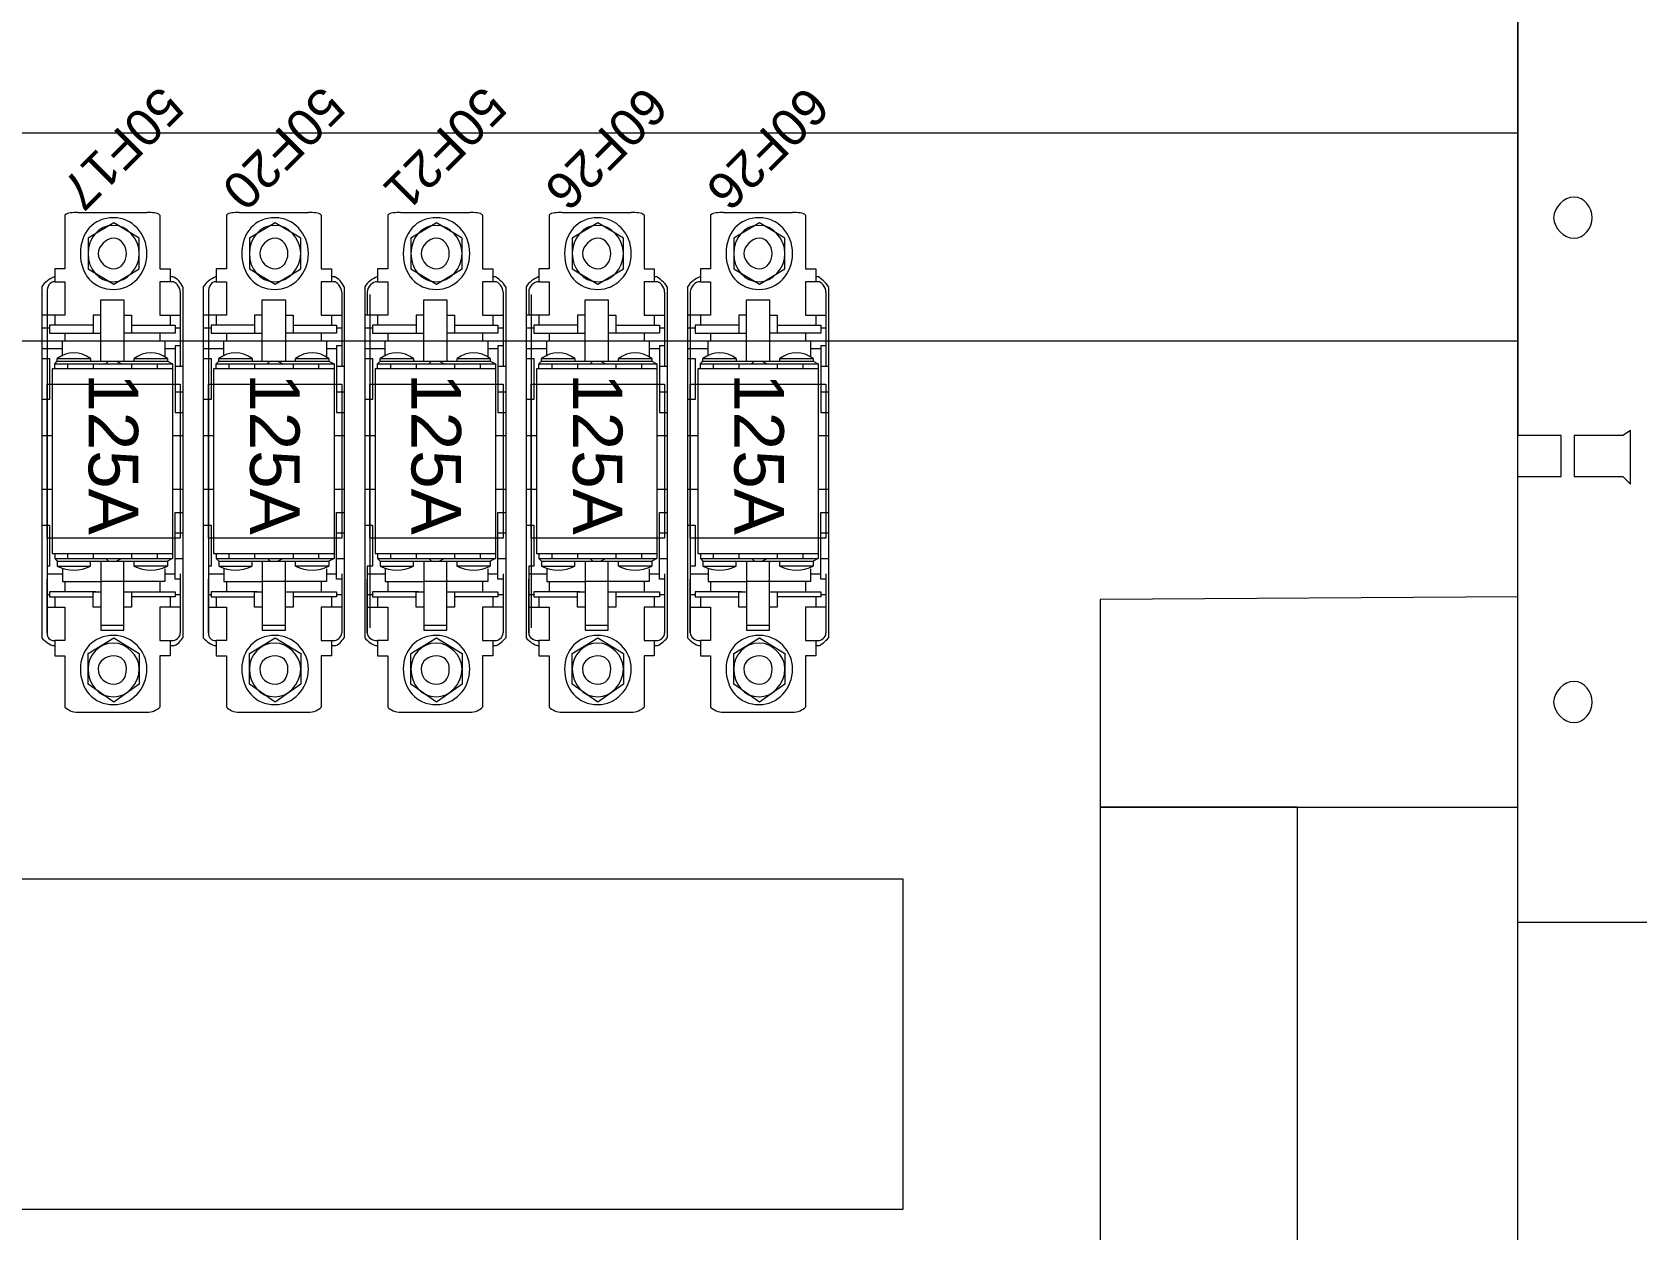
# Model space of a CAD drawing. Header units: millimetres. Extents: x 1004 to 59588, y 686 to 38112.
# Drawn here: x 27580.8 to 27949.3, y 7908 to 8182.9 of the extents above; entities that cross this region are included whole.
import ezdxf

# ---------------------------------------------------------------- set-up
doc = ezdxf.new("R2010")
doc.units = ezdxf.units.MM
doc.layers.add('PDF10_Geometry', color=7, linetype='Continuous')
doc.layers.add('PDF10_Text', color=7, linetype='Continuous')
doc.styles.add('PDF Arial', font='arial.ttf')

msp = doc.modelspace()

# ---------------------------------------------------------------- linework, layer by layer
at = {"layer": 'PDF10_Geometry', "lineweight": 0}
for points in [[(27371.93, 7754.43), (27921.93, 7754.43), (27921.93, 8455.61), (27371.93, 8455.61)], [(27394.28, 8112.08), (27921.93, 8112.08), (27921.93, 8159.73), (27394.28, 8159.73)], [(27826.05, 8005.02), (27921.93, 8005.02), (27921.93, 8053.25), (27826.05, 8052.67)], [(27826.05, 7892.67), (27871.34, 7892.67), (27871.34, 8005.02), (27826.05, 8005.02)]]:
    msp.add_lwpolyline(points, close=True, dxfattribs=at)
at = {"layer": 'PDF10_Geometry', "lineweight": 18}
for points in [[(27921.93, 8204.43), (27921.93, 8201.49), (27931.93, 8201.49), (27931.93, 8192.08), (27921.93, 8192.08), (27921.93, 8189.14), (27921.93, 8135.61), (27921.93, 8097.96), (27921.93, 8090.31)], [(27588.4, 8140.9), (27588.4, 8128.55), (27586.05, 8128.55), (27586.05, 8125.61), (27588.4, 8125.61), (27588.4, 8117.96), (27583.1, 8117.96)], [(27591.34, 8141.49), (27607.22, 8141.49)], [(27610.16, 8140.9), (27610.16, 8128.55), (27612.52, 8128.55), (27612.52, 8125.61)], [(27625.46, 8140.9), (27625.46, 8128.55), (27623.1, 8128.55), (27623.1, 8125.61), (27625.46, 8125.61), (27625.46, 8117.96), (27620.16, 8117.96)], [(27628.4, 8141.49), (27644.28, 8141.49)], [(27647.22, 8140.9), (27647.22, 8128.55), (27649.58, 8128.55), (27649.58, 8125.61)], [(27662.52, 8140.9), (27662.52, 8128.55), (27660.16, 8128.55), (27660.16, 8125.61), (27662.52, 8125.61), (27662.52, 8117.96), (27657.22, 8117.96)], [(27665.46, 8141.49), (27681.34, 8141.49)], [(27684.28, 8140.9), (27684.28, 8128.55), (27686.63, 8128.55), (27686.63, 8125.61)], [(27699.58, 8140.9), (27699.58, 8128.55), (27697.22, 8128.55), (27697.22, 8125.61), (27699.58, 8125.61), (27699.58, 8117.96), (27694.28, 8117.96)], [(27702.52, 8141.49), (27718.4, 8141.49)], [(27721.34, 8140.9), (27721.34, 8128.55), (27723.69, 8128.55), (27723.69, 8125.61)], [(27736.63, 8140.9), (27736.63, 8128.55), (27734.28, 8128.55), (27734.28, 8125.61), (27736.63, 8125.61), (27736.63, 8117.96), (27731.34, 8117.96)], [(27739.58, 8141.49), (27755.46, 8141.49)], [(27758.4, 8140.9), (27758.4, 8128.55), (27760.75, 8128.55), (27760.75, 8125.61)], [(27583.1, 8124.43), (27583.1, 8107.96), (27583.1, 8082.08), (27583.1, 8043.84)], [(27586.05, 8126.78), (27586.05, 8126.78)], [(27613.1, 8125.61), (27610.16, 8125.61), (27610.16, 8117.96), (27614.87, 8117.96)], [(27612.52, 8126.78), (27613.1, 8126.78)], [(27613.1, 8125.61), (27613.1, 8125.61)], [(27615.46, 8124.43), (27615.46, 8082.08), (27615.46, 8043.84)], [(27620.16, 8124.43), (27620.16, 8107.96), (27620.16, 8082.08), (27620.16, 8043.84)], [(27623.1, 8126.78), (27623.1, 8126.78)], [(27650.16, 8125.61), (27647.22, 8125.61), (27647.22, 8117.96), (27651.93, 8117.96)], [(27649.58, 8126.78), (27650.16, 8126.78)], [(27650.16, 8125.61), (27650.16, 8125.61)], [(27652.52, 8124.43), (27652.52, 8082.08), (27652.52, 8043.84)], [(27657.22, 8124.43), (27657.22, 8107.96), (27657.22, 8082.08), (27657.22, 8043.84)], [(27660.16, 8126.78), (27660.16, 8126.78)], [(27687.22, 8125.61), (27684.28, 8125.61), (27684.28, 8117.96), (27688.99, 8117.96)], [(27686.63, 8126.78), (27687.22, 8126.78)], [(27687.22, 8125.61), (27687.22, 8125.61)], [(27689.58, 8124.43), (27689.58, 8082.08), (27689.58, 8043.84)], [(27694.28, 8124.43), (27694.28, 8107.96), (27694.28, 8082.08), (27694.28, 8043.84)], [(27697.22, 8126.78), (27697.22, 8126.78)], [(27724.28, 8125.61), (27721.34, 8125.61), (27721.34, 8117.96), (27726.05, 8117.96)], [(27723.69, 8126.78), (27724.28, 8126.78)], [(27724.28, 8125.61), (27724.28, 8125.61)], [(27726.63, 8124.43), (27726.63, 8082.08), (27726.63, 8043.84)], [(27731.34, 8124.43), (27731.34, 8107.96), (27731.34, 8082.08), (27731.34, 8043.84)], [(27734.28, 8126.78), (27734.28, 8126.78)], [(27761.34, 8125.61), (27758.4, 8125.61), (27758.4, 8117.96), (27763.1, 8117.96)], [(27760.75, 8126.78), (27761.34, 8126.78)], [(27761.34, 8125.61), (27761.34, 8125.61)], [(27763.69, 8124.43), (27763.69, 8082.08), (27763.69, 8043.84)], [(27584.28, 8123.25), (27584.28, 8117.96)], [(27596.63, 8107.37), (27596.63, 8121.49), (27601.93, 8121.49), (27601.93, 8107.37)], [(27614.87, 8123.25), (27614.87, 8106.2)], [(27621.34, 8123.25), (27621.34, 8117.96)], [(27633.69, 8107.37), (27633.69, 8121.49), (27638.99, 8121.49), (27638.99, 8107.37)], [(27651.93, 8123.25), (27651.93, 8106.2)], [(27657.81, 8123.25), (27657.81, 8117.96)], [(27670.75, 8107.37), (27670.75, 8121.49), (27676.05, 8121.49), (27676.05, 8107.37)], [(27688.99, 8123.25), (27688.99, 8106.2)], [(27694.87, 8123.25), (27694.87, 8117.96)], [(27707.81, 8107.37), (27707.81, 8121.49), (27713.1, 8121.49), (27713.1, 8107.37)], [(27726.05, 8123.25), (27726.05, 8106.2)], [(27731.93, 8123.25), (27731.93, 8117.96)], [(27744.87, 8107.37), (27744.87, 8121.49), (27750.16, 8121.49), (27750.16, 8107.37)], [(27763.1, 8123.25), (27763.1, 8106.2)], [(27586.05, 8117.96), (27586.05, 8115.61)], [(27596.63, 8117.96), (27594.87, 8117.96), (27594.87, 8113.84)], [(27601.93, 8117.96), (27603.69, 8117.96), (27603.69, 8113.84)], [(27612.52, 8117.96), (27612.52, 8115.61)], [(27623.1, 8117.96), (27623.1, 8115.61)], [(27633.69, 8117.96), (27631.93, 8117.96), (27631.93, 8113.84)], [(27638.99, 8117.96), (27640.75, 8117.96), (27640.75, 8113.84)], [(27649.58, 8117.96), (27649.58, 8115.61)], [(27660.16, 8117.96), (27660.16, 8115.61)], [(27670.75, 8117.96), (27668.99, 8117.96), (27668.99, 8113.84)], [(27676.05, 8117.96), (27677.81, 8117.96), (27677.81, 8113.84)], [(27686.63, 8117.96), (27686.63, 8115.61)], [(27697.22, 8117.96), (27697.22, 8115.61)], [(27707.81, 8117.96), (27706.05, 8117.96), (27706.05, 8113.84)], [(27713.1, 8117.96), (27714.87, 8117.96), (27714.87, 8113.84)], [(27723.69, 8117.96), (27723.69, 8115.61)], [(27734.28, 8117.96), (27734.28, 8115.61)], [(27744.87, 8117.96), (27743.1, 8117.96), (27743.1, 8113.84)], [(27750.16, 8117.96), (27751.93, 8117.96), (27751.93, 8113.84)], [(27760.75, 8117.96), (27760.75, 8115.61)], [(27583.1, 8115.02), (27584.87, 8115.02)], [(27594.87, 8115.61), (27584.87, 8115.61), (27584.87, 8113.84), (27596.63, 8113.84)], [(27588.4, 8113.84), (27588.4, 8112.08)], [(27603.69, 8115.61), (27613.69, 8115.61), (27613.69, 8113.84), (27601.93, 8113.84)], [(27610.16, 8113.84), (27610.16, 8112.08)], [(27613.69, 8115.02), (27614.87, 8115.02)], [(27620.16, 8115.02), (27621.93, 8115.02)], [(27631.93, 8115.61), (27621.93, 8115.61), (27621.93, 8113.84), (27633.69, 8113.84)], [(27625.46, 8113.84), (27625.46, 8112.08)], [(27640.75, 8115.61), (27650.75, 8115.61), (27650.75, 8113.84), (27638.99, 8113.84)], [(27647.22, 8113.84), (27647.22, 8112.08)], [(27650.75, 8115.02), (27651.93, 8115.02)], [(27657.22, 8115.02), (27658.99, 8115.02)], [(27668.99, 8115.61), (27658.99, 8115.61), (27658.99, 8113.84), (27670.75, 8113.84)], [(27662.52, 8113.84), (27662.52, 8112.08)], [(27677.81, 8115.61), (27687.81, 8115.61), (27687.81, 8113.84), (27676.05, 8113.84)], [(27684.28, 8113.84), (27684.28, 8112.08)], [(27687.81, 8115.02), (27688.99, 8115.02)], [(27694.28, 8115.02), (27696.05, 8115.02)], [(27706.05, 8115.61), (27696.05, 8115.61), (27696.05, 8113.84), (27707.81, 8113.84)], [(27699.58, 8113.84), (27699.58, 8112.08)], [(27714.87, 8115.61), (27724.87, 8115.61), (27724.87, 8113.84), (27713.1, 8113.84)], [(27721.34, 8113.84), (27721.34, 8112.08)], [(27724.87, 8115.02), (27726.05, 8115.02)], [(27731.34, 8115.02), (27733.1, 8115.02)], [(27743.1, 8115.61), (27733.1, 8115.61), (27733.1, 8113.84), (27744.87, 8113.84)], [(27736.63, 8113.84), (27736.63, 8112.08)], [(27751.93, 8115.61), (27761.93, 8115.61), (27761.93, 8113.84), (27750.16, 8113.84)], [(27758.4, 8113.84), (27758.4, 8112.08)], [(27761.93, 8115.02), (27763.1, 8115.02)], [(27583.1, 8110.31), (27587.81, 8110.31)], [(27587.81, 8108.55), (27587.81, 8112.08), (27596.63, 8112.08)], [(27601.93, 8112.08), (27611.34, 8112.08), (27611.34, 8108.55)], [(27611.34, 8110.31), (27613.69, 8110.31)], [(27614.87, 8110.9), (27613.69, 8110.9), (27613.69, 8095.61), (27615.46, 8095.61)], [(27620.16, 8110.31), (27624.87, 8110.31)], [(27624.87, 8108.55), (27624.87, 8112.08), (27633.69, 8112.08)], [(27638.99, 8112.08), (27648.4, 8112.08), (27648.4, 8108.55)], [(27648.4, 8110.31), (27650.75, 8110.31)], [(27651.93, 8110.9), (27650.75, 8110.9), (27650.75, 8095.61), (27652.52, 8095.61)], [(27657.22, 8110.31), (27661.93, 8110.31)], [(27661.93, 8108.55), (27661.93, 8112.08), (27670.75, 8112.08)], [(27676.05, 8112.08), (27685.46, 8112.08), (27685.46, 8108.55)], [(27685.46, 8110.31), (27687.81, 8110.31)], [(27688.99, 8110.9), (27687.81, 8110.9), (27687.81, 8095.61), (27689.58, 8095.61)], [(27694.28, 8110.31), (27698.99, 8110.31)], [(27698.99, 8108.55), (27698.99, 8112.08), (27707.81, 8112.08)], [(27713.1, 8112.08), (27722.52, 8112.08), (27722.52, 8108.55)], [(27722.52, 8110.31), (27724.87, 8110.31)], [(27726.05, 8110.9), (27724.87, 8110.9), (27724.87, 8095.61), (27726.63, 8095.61)], [(27731.34, 8110.31), (27736.05, 8110.31)], [(27736.05, 8108.55), (27736.05, 8112.08), (27744.87, 8112.08)], [(27750.16, 8112.08), (27759.58, 8112.08), (27759.58, 8108.55)], [(27759.58, 8110.31), (27761.93, 8110.31)], [(27763.1, 8110.9), (27761.93, 8110.9), (27761.93, 8095.61), (27763.69, 8095.61)], [(27583.1, 8107.96), (27584.87, 8107.96), (27584.87, 8098.55), (27583.1, 8098.55)], [(27613.1, 8105.61), (27585.46, 8105.61), (27585.46, 8082.08), (27585.46, 8063.25), (27613.1, 8063.25)], [(27586.05, 8105.61), (27586.05, 8106.78), (27586.63, 8107.37), (27586.63, 8107.96), (27594.28, 8107.96), (27594.28, 8107.37)], [(27586.05, 8106.78), (27613.1, 8106.78), (27613.1, 8105.61), (27613.1, 8082.08), (27613.1, 8063.25), (27613.1, 8062.08), (27611.93, 8061.49), (27611.93, 8060.31), (27604.28, 8060.31), (27604.28, 8061.49)], [(27586.63, 8107.37), (27611.93, 8107.37)], [(27588.99, 8106.78), (27588.99, 8105.61)], [(27594.87, 8106.78), (27594.87, 8105.61)], [(27597.81, 8106.78), (27598.4, 8107.37)], [(27600.16, 8107.37), (27601.34, 8106.78)], [(27603.69, 8106.78), (27603.69, 8105.61)], [(27604.28, 8107.37), (27604.28, 8107.96), (27611.93, 8107.96), (27611.93, 8107.37), (27613.1, 8106.78)], [(27609.58, 8106.78), (27609.58, 8105.61)], [(27613.69, 8106.2), (27615.46, 8106.2)], [(27620.16, 8107.96), (27621.93, 8107.96), (27621.93, 8098.55), (27620.16, 8098.55)], [(27650.16, 8105.61), (27622.52, 8105.61), (27622.52, 8082.08), (27622.52, 8063.25), (27650.16, 8063.25)], [(27623.1, 8105.61), (27623.1, 8106.78), (27623.69, 8107.37), (27623.69, 8107.96), (27631.34, 8107.96), (27631.34, 8107.37)], [(27623.1, 8106.78), (27650.16, 8106.78), (27650.16, 8105.61), (27650.16, 8082.08), (27650.16, 8063.25), (27650.16, 8062.08), (27648.99, 8061.49), (27648.99, 8060.31), (27641.34, 8060.31), (27641.34, 8061.49)], [(27623.69, 8107.37), (27648.99, 8107.37)], [(27626.05, 8106.78), (27626.05, 8105.61)], [(27631.93, 8106.78), (27631.93, 8105.61)], [(27634.87, 8106.78), (27635.46, 8107.37)], [(27637.22, 8107.37), (27638.4, 8106.78)], [(27640.75, 8106.78), (27640.75, 8105.61)], [(27641.34, 8107.37), (27641.34, 8107.96), (27648.99, 8107.96), (27648.99, 8107.37), (27650.16, 8106.78)], [(27646.63, 8106.78), (27646.63, 8105.61)], [(27650.75, 8106.2), (27652.52, 8106.2)], [(27657.22, 8107.96), (27658.99, 8107.96), (27658.99, 8098.55), (27657.22, 8098.55)], [(27687.22, 8105.61), (27659.58, 8105.61), (27659.58, 8082.08), (27659.58, 8063.25), (27687.22, 8063.25)], [(27660.16, 8105.61), (27660.16, 8106.78), (27660.75, 8107.37), (27660.75, 8107.96), (27668.4, 8107.96), (27668.4, 8107.37)], [(27660.16, 8106.78), (27687.22, 8106.78), (27687.22, 8105.61), (27687.22, 8082.08), (27687.22, 8063.25), (27687.22, 8062.08), (27686.05, 8061.49), (27686.05, 8060.31), (27678.4, 8060.31), (27678.4, 8061.49)], [(27660.75, 8107.37), (27686.05, 8107.37)], [(27663.1, 8106.78), (27663.1, 8105.61)], [(27668.99, 8106.78), (27668.99, 8105.61)], [(27671.93, 8106.78), (27672.52, 8107.37)], [(27674.28, 8107.37), (27675.46, 8106.78)], [(27677.81, 8106.78), (27677.81, 8105.61)], [(27678.4, 8107.37), (27678.4, 8107.96), (27686.05, 8107.96), (27686.05, 8107.37), (27687.22, 8106.78)], [(27683.69, 8106.78), (27683.69, 8105.61)], [(27687.81, 8106.2), (27689.58, 8106.2)], [(27694.28, 8107.96), (27696.05, 8107.96), (27696.05, 8098.55), (27694.28, 8098.55)], [(27724.28, 8105.61), (27696.63, 8105.61), (27696.63, 8082.08), (27696.63, 8063.25), (27724.28, 8063.25)], [(27697.22, 8105.61), (27697.22, 8106.78), (27697.81, 8107.37), (27697.81, 8107.96), (27705.46, 8107.96), (27705.46, 8107.37)], [(27697.22, 8106.78), (27724.28, 8106.78), (27724.28, 8105.61), (27724.28, 8082.08), (27724.28, 8063.25), (27724.28, 8062.08), (27723.1, 8061.49), (27723.1, 8060.31), (27715.46, 8060.31), (27715.46, 8061.49)], [(27697.81, 8107.37), (27723.1, 8107.37)], [(27700.16, 8106.78), (27700.16, 8105.61)], [(27706.05, 8106.78), (27706.05, 8105.61)], [(27708.99, 8106.78), (27709.58, 8107.37)], [(27711.34, 8107.37), (27712.52, 8106.78)], [(27714.87, 8106.78), (27714.87, 8105.61)], [(27715.46, 8107.37), (27715.46, 8107.96), (27723.1, 8107.96), (27723.1, 8107.37), (27724.28, 8106.78)], [(27720.75, 8106.78), (27720.75, 8105.61)], [(27724.87, 8106.2), (27726.63, 8106.2)], [(27731.34, 8107.96), (27733.1, 8107.96), (27733.1, 8098.55), (27731.34, 8098.55)], [(27761.34, 8105.61), (27733.69, 8105.61), (27733.69, 8082.08), (27733.69, 8063.25), (27761.34, 8063.25)], [(27734.28, 8105.61), (27734.28, 8106.78), (27734.87, 8107.37), (27734.87, 8107.96), (27742.52, 8107.96), (27742.52, 8107.37)], [(27734.28, 8106.78), (27761.34, 8106.78), (27761.34, 8105.61), (27761.34, 8082.08), (27761.34, 8063.25), (27761.34, 8062.08), (27760.16, 8061.49), (27760.16, 8060.31), (27752.52, 8060.31), (27752.52, 8061.49)], [(27734.87, 8107.37), (27760.16, 8107.37)], [(27737.22, 8106.78), (27737.22, 8105.61)], [(27743.1, 8106.78), (27743.1, 8105.61)], [(27746.05, 8106.78), (27746.63, 8107.37)], [(27748.4, 8107.37), (27749.58, 8106.78)], [(27751.93, 8106.78), (27751.93, 8105.61)], [(27752.52, 8107.37), (27752.52, 8107.96), (27760.16, 8107.96), (27760.16, 8107.37), (27761.34, 8106.78)], [(27757.81, 8106.78), (27757.81, 8105.61)], [(27761.93, 8106.2), (27763.69, 8106.2)], [(27613.69, 8100.31), (27615.46, 8100.31)], [(27650.75, 8100.31), (27652.52, 8100.31)], [(27687.81, 8100.31), (27689.58, 8100.31)], [(27724.87, 8100.31), (27726.63, 8100.31)], [(27761.93, 8100.31), (27763.69, 8100.31)], [(28193.1, 8093.25), (28193.1, 8090.31), (28183.1, 8090.31), (28183.1, 8080.9), (28193.1, 8080.9), (28193.1, 8077.96), (28193.1, 8024.43), (28193.1, 7986.2), (28193.1, 7978.55), (27921.93, 7978.55), (27921.93, 7986.2), (27921.93, 8024.43), (27921.93, 8077.96), (27921.93, 8080.9), (27931.93, 8080.9), (27931.93, 8090.31), (27921.93, 8090.31), (27921.93, 8093.25)], [(27583.1, 8090.31), (27585.46, 8090.31)], [(27613.1, 8090.31), (27615.46, 8090.31)], [(27620.16, 8090.31), (27622.52, 8090.31)], [(27650.16, 8090.31), (27652.52, 8090.31)], [(27657.22, 8090.31), (27659.58, 8090.31)], [(27687.22, 8090.31), (27689.58, 8090.31)], [(27694.28, 8090.31), (27696.63, 8090.31)], [(27724.28, 8090.31), (27726.63, 8090.31)], [(27731.34, 8090.31), (27733.69, 8090.31)], [(27761.34, 8090.31), (27763.69, 8090.31)], [(27583.1, 8077.96), (27585.46, 8077.96)], [(27613.1, 8077.96), (27615.46, 8077.96)], [(27620.16, 8077.96), (27622.52, 8077.96)], [(27650.16, 8077.96), (27652.52, 8077.96)], [(27657.22, 8077.96), (27659.58, 8077.96)], [(27687.22, 8077.96), (27689.58, 8077.96)], [(27694.28, 8077.96), (27696.63, 8077.96)], [(27724.28, 8077.96), (27726.63, 8077.96)], [(27731.34, 8077.96), (27733.69, 8077.96)], [(27761.34, 8077.96), (27763.69, 8077.96)], [(27614.87, 8057.37), (27613.69, 8057.37), (27613.69, 8072.67), (27615.46, 8072.67)], [(27651.93, 8057.37), (27650.75, 8057.37), (27650.75, 8072.67), (27652.52, 8072.67)], [(27688.99, 8057.37), (27687.81, 8057.37), (27687.81, 8072.67), (27689.58, 8072.67)], [(27726.05, 8057.37), (27724.87, 8057.37), (27724.87, 8072.67), (27726.63, 8072.67)], [(27763.1, 8057.37), (27761.93, 8057.37), (27761.93, 8072.67), (27763.69, 8072.67)], [(27583.1, 8069.73), (27584.87, 8069.73), (27584.87, 8060.31), (27584.28, 8060.31), (27584.28, 8045.02), (27584.28, 8057.37)], [(27620.16, 8069.73), (27621.93, 8069.73), (27621.93, 8060.31), (27621.34, 8060.31), (27621.34, 8045.02), (27621.34, 8057.37)], [(27657.22, 8069.73), (27658.99, 8069.73), (27658.99, 8060.31), (27657.81, 8060.31), (27657.81, 8045.02), (27657.81, 8057.37)], [(27694.28, 8069.73), (27696.05, 8069.73), (27696.05, 8060.31), (27694.87, 8060.31), (27694.87, 8045.02), (27694.87, 8057.37)], [(27731.34, 8069.73), (27733.1, 8069.73), (27733.1, 8060.31), (27731.93, 8060.31), (27731.93, 8045.02), (27731.93, 8057.37)], [(27613.69, 8067.96), (27615.46, 8067.96)], [(27650.75, 8067.96), (27652.52, 8067.96)], [(27687.81, 8067.96), (27689.58, 8067.96)], [(27724.87, 8067.96), (27726.63, 8067.96)], [(27761.93, 8067.96), (27763.69, 8067.96)], [(27586.05, 8063.25), (27586.05, 8062.08), (27586.63, 8061.49), (27611.93, 8061.49)], [(27586.05, 8062.08), (27613.1, 8062.08)], [(27586.63, 8061.49), (27586.63, 8060.31), (27594.28, 8060.31), (27594.28, 8061.49)], [(27588.99, 8063.25), (27588.99, 8062.08)], [(27594.87, 8063.25), (27594.87, 8062.08)], [(27596.63, 8061.49), (27596.63, 8046.78), (27601.93, 8046.78), (27601.93, 8061.49)], [(27597.81, 8062.08), (27598.4, 8061.49)], [(27600.16, 8061.49), (27601.34, 8062.08)], [(27603.69, 8063.25), (27603.69, 8062.08)], [(27609.58, 8063.25), (27609.58, 8062.08)], [(27613.69, 8062.08), (27615.46, 8062.08)], [(27623.1, 8063.25), (27623.1, 8062.08), (27623.69, 8061.49), (27648.99, 8061.49)], [(27623.1, 8062.08), (27650.16, 8062.08)], [(27623.69, 8061.49), (27623.69, 8060.31), (27631.34, 8060.31), (27631.34, 8061.49)], [(27626.05, 8063.25), (27626.05, 8062.08)], [(27631.93, 8063.25), (27631.93, 8062.08)], [(27633.69, 8061.49), (27633.69, 8046.78), (27638.99, 8046.78), (27638.99, 8061.49)], [(27634.87, 8062.08), (27635.46, 8061.49)], [(27637.22, 8061.49), (27638.4, 8062.08)], [(27640.75, 8063.25), (27640.75, 8062.08)], [(27646.63, 8063.25), (27646.63, 8062.08)], [(27650.75, 8062.08), (27652.52, 8062.08)], [(27660.16, 8063.25), (27660.16, 8062.08), (27660.75, 8061.49), (27686.05, 8061.49)], [(27660.16, 8062.08), (27687.22, 8062.08)], [(27660.75, 8061.49), (27660.75, 8060.31), (27668.4, 8060.31), (27668.4, 8061.49)], [(27663.1, 8063.25), (27663.1, 8062.08)], [(27668.99, 8063.25), (27668.99, 8062.08)], [(27670.75, 8061.49), (27670.75, 8046.78), (27676.05, 8046.78), (27676.05, 8061.49)], [(27671.93, 8062.08), (27672.52, 8061.49)], [(27674.28, 8061.49), (27675.46, 8062.08)], [(27677.81, 8063.25), (27677.81, 8062.08)], [(27683.69, 8063.25), (27683.69, 8062.08)], [(27687.81, 8062.08), (27689.58, 8062.08)], [(27697.22, 8063.25), (27697.22, 8062.08), (27697.81, 8061.49), (27723.1, 8061.49)], [(27697.22, 8062.08), (27724.28, 8062.08)], [(27697.81, 8061.49), (27697.81, 8060.31), (27705.46, 8060.31), (27705.46, 8061.49)], [(27700.16, 8063.25), (27700.16, 8062.08)], [(27706.05, 8063.25), (27706.05, 8062.08)], [(27707.81, 8061.49), (27707.81, 8046.78), (27713.1, 8046.78), (27713.1, 8061.49)], [(27708.99, 8062.08), (27709.58, 8061.49)], [(27711.34, 8061.49), (27712.52, 8062.08)], [(27714.87, 8063.25), (27714.87, 8062.08)], [(27720.75, 8063.25), (27720.75, 8062.08)], [(27724.87, 8062.08), (27726.63, 8062.08)], [(27734.28, 8063.25), (27734.28, 8062.08), (27734.87, 8061.49), (27760.16, 8061.49)], [(27734.28, 8062.08), (27761.34, 8062.08)], [(27734.87, 8061.49), (27734.87, 8060.31), (27742.52, 8060.31), (27742.52, 8061.49)], [(27737.22, 8063.25), (27737.22, 8062.08)], [(27743.1, 8063.25), (27743.1, 8062.08)], [(27744.87, 8061.49), (27744.87, 8046.78), (27750.16, 8046.78), (27750.16, 8061.49)], [(27746.05, 8062.08), (27746.63, 8061.49)], [(27748.4, 8061.49), (27749.58, 8062.08)], [(27751.93, 8063.25), (27751.93, 8062.08)], [(27757.81, 8063.25), (27757.81, 8062.08)], [(27761.93, 8062.08), (27763.69, 8062.08)], [(27584.28, 8058.55), (27587.81, 8058.55)], [(27587.81, 8059.73), (27587.81, 8056.78), (27596.63, 8056.78), (27596.63, 8045.61), (27601.93, 8045.61), (27601.93, 8056.78)], [(27611.34, 8059.73), (27611.34, 8056.78), (27601.93, 8056.78), (27596.63, 8056.78)], [(27611.34, 8058.55), (27613.69, 8058.55)], [(27614.87, 8058.55), (27614.87, 8045.02)], [(27621.34, 8058.55), (27624.87, 8058.55)], [(27624.87, 8059.73), (27624.87, 8056.78), (27633.69, 8056.78), (27633.69, 8045.61), (27638.99, 8045.61), (27638.99, 8056.78)], [(27648.4, 8059.73), (27648.4, 8056.78), (27638.99, 8056.78), (27633.69, 8056.78)], [(27648.4, 8058.55), (27650.75, 8058.55)], [(27651.93, 8058.55), (27651.93, 8045.02)], [(27657.81, 8058.55), (27661.93, 8058.55)], [(27661.93, 8059.73), (27661.93, 8056.78), (27670.75, 8056.78), (27670.75, 8045.61), (27676.05, 8045.61), (27676.05, 8056.78)], [(27685.46, 8059.73), (27685.46, 8056.78), (27676.05, 8056.78), (27670.75, 8056.78)], [(27685.46, 8058.55), (27687.81, 8058.55)], [(27688.99, 8058.55), (27688.99, 8045.02)], [(27694.87, 8058.55), (27698.99, 8058.55)], [(27698.99, 8059.73), (27698.99, 8056.78), (27707.81, 8056.78), (27707.81, 8045.61), (27713.1, 8045.61), (27713.1, 8056.78)], [(27722.52, 8059.73), (27722.52, 8056.78), (27713.1, 8056.78), (27707.81, 8056.78)], [(27722.52, 8058.55), (27724.87, 8058.55)], [(27726.05, 8058.55), (27726.05, 8045.02)], [(27731.93, 8058.55), (27736.05, 8058.55)], [(27736.05, 8059.73), (27736.05, 8056.78), (27744.87, 8056.78), (27744.87, 8045.61), (27750.16, 8045.61), (27750.16, 8056.78)], [(27759.58, 8059.73), (27759.58, 8056.78), (27750.16, 8056.78), (27744.87, 8056.78)], [(27759.58, 8058.55), (27761.93, 8058.55)], [(27763.1, 8058.55), (27763.1, 8045.02)], [(27595.46, 8054.43), (27584.87, 8054.43), (27584.87, 8053.25), (27594.87, 8053.25)], [(27588.4, 8056.78), (27588.4, 8054.43)], [(27596.63, 8050.9), (27594.87, 8050.9), (27594.87, 8054.43), (27596.63, 8054.43)], [(27601.93, 8054.43), (27603.69, 8054.43), (27603.69, 8050.9), (27601.93, 8050.9)], [(27603.69, 8054.43), (27613.69, 8054.43), (27613.69, 8053.25), (27603.69, 8053.25)], [(27610.16, 8056.78), (27610.16, 8054.43)], [(27632.52, 8054.43), (27621.93, 8054.43), (27621.93, 8053.25), (27631.93, 8053.25)], [(27625.46, 8056.78), (27625.46, 8054.43)], [(27633.69, 8050.9), (27631.93, 8050.9), (27631.93, 8054.43), (27633.69, 8054.43)], [(27638.99, 8054.43), (27640.75, 8054.43), (27640.75, 8050.9), (27638.99, 8050.9)], [(27640.75, 8054.43), (27650.75, 8054.43), (27650.75, 8053.25), (27640.75, 8053.25)], [(27647.22, 8056.78), (27647.22, 8054.43)], [(27669.58, 8054.43), (27658.99, 8054.43), (27658.99, 8053.25), (27668.99, 8053.25)], [(27662.52, 8056.78), (27662.52, 8054.43)], [(27670.75, 8050.9), (27668.99, 8050.9), (27668.99, 8054.43), (27670.75, 8054.43)], [(27676.05, 8054.43), (27677.81, 8054.43), (27677.81, 8050.9), (27676.05, 8050.9)], [(27677.81, 8054.43), (27687.81, 8054.43), (27687.81, 8053.25), (27677.81, 8053.25)], [(27684.28, 8056.78), (27684.28, 8054.43)], [(27706.63, 8054.43), (27696.05, 8054.43), (27696.05, 8053.25), (27706.05, 8053.25)], [(27699.58, 8056.78), (27699.58, 8054.43)], [(27707.81, 8050.9), (27706.05, 8050.9), (27706.05, 8054.43), (27707.81, 8054.43)], [(27713.1, 8054.43), (27714.87, 8054.43), (27714.87, 8050.9), (27713.1, 8050.9)], [(27714.87, 8054.43), (27724.87, 8054.43), (27724.87, 8053.25), (27714.87, 8053.25)], [(27721.34, 8056.78), (27721.34, 8054.43)], [(27743.69, 8054.43), (27733.1, 8054.43), (27733.1, 8053.25), (27743.1, 8053.25)], [(27736.63, 8056.78), (27736.63, 8054.43)], [(27744.87, 8050.9), (27743.1, 8050.9), (27743.1, 8054.43), (27744.87, 8054.43)], [(27750.16, 8054.43), (27751.93, 8054.43), (27751.93, 8050.9), (27750.16, 8050.9)], [(27751.93, 8054.43), (27761.93, 8054.43), (27761.93, 8053.25), (27751.93, 8053.25)], [(27758.4, 8056.78), (27758.4, 8054.43)], [(27584.28, 8053.84), (27584.87, 8053.84)], [(27584.28, 8050.9), (27588.4, 8050.9), (27588.4, 8043.25), (27586.05, 8043.25), (27586.05, 8039.73), (27588.4, 8039.73), (27588.4, 8027.96)], [(27586.05, 8053.25), (27586.05, 8050.9)], [(27614.87, 8050.9), (27610.16, 8050.9), (27610.16, 8043.25), (27613.1, 8043.25)], [(27612.52, 8053.25), (27612.52, 8050.9)], [(27613.69, 8053.84), (27614.87, 8053.84)], [(27621.34, 8053.84), (27621.93, 8053.84)], [(27621.34, 8050.9), (27625.46, 8050.9), (27625.46, 8043.25), (27623.1, 8043.25), (27623.1, 8039.73), (27625.46, 8039.73), (27625.46, 8027.96)], [(27623.1, 8053.25), (27623.1, 8050.9)], [(27651.93, 8050.9), (27647.22, 8050.9), (27647.22, 8043.25), (27650.16, 8043.25)], [(27649.58, 8053.25), (27649.58, 8050.9)], [(27650.75, 8053.84), (27651.93, 8053.84)], [(27657.81, 8053.84), (27658.99, 8053.84)], [(27657.81, 8050.9), (27662.52, 8050.9), (27662.52, 8043.25), (27660.16, 8043.25), (27660.16, 8039.73), (27662.52, 8039.73), (27662.52, 8027.96)], [(27660.16, 8053.25), (27660.16, 8050.9)], [(27688.99, 8050.9), (27684.28, 8050.9), (27684.28, 8043.25), (27687.22, 8043.25)], [(27686.63, 8053.25), (27686.63, 8050.9)], [(27687.81, 8053.84), (27688.99, 8053.84)], [(27694.87, 8053.84), (27696.05, 8053.84)], [(27694.87, 8050.9), (27699.58, 8050.9), (27699.58, 8043.25), (27697.22, 8043.25), (27697.22, 8039.73), (27699.58, 8039.73), (27699.58, 8027.96)], [(27697.22, 8053.25), (27697.22, 8050.9)], [(27726.05, 8050.9), (27721.34, 8050.9), (27721.34, 8043.25), (27724.28, 8043.25)], [(27723.69, 8053.25), (27723.69, 8050.9)], [(27724.87, 8053.84), (27726.05, 8053.84)], [(27731.93, 8053.84), (27733.1, 8053.84)], [(27731.93, 8050.9), (27736.63, 8050.9), (27736.63, 8043.25), (27734.28, 8043.25), (27734.28, 8039.73), (27736.63, 8039.73), (27736.63, 8027.96)], [(27734.28, 8053.25), (27734.28, 8050.9)], [(27763.1, 8050.9), (27758.4, 8050.9), (27758.4, 8043.25), (27761.34, 8043.25)], [(27760.75, 8053.25), (27760.75, 8050.9)], [(27761.93, 8053.84), (27763.1, 8053.84)], [(27586.05, 8043.25), (27586.05, 8043.25)], [(27612.52, 8043.25), (27612.52, 8039.73), (27610.16, 8039.73), (27610.16, 8027.96)], [(27623.1, 8043.25), (27623.1, 8043.25)], [(27649.58, 8043.25), (27649.58, 8039.73), (27647.22, 8039.73), (27647.22, 8027.96)], [(27660.16, 8043.25), (27660.16, 8043.25)], [(27686.63, 8043.25), (27686.63, 8039.73), (27684.28, 8039.73), (27684.28, 8027.96)], [(27697.22, 8043.25), (27697.22, 8043.25)], [(27723.69, 8043.25), (27723.69, 8039.73), (27721.34, 8039.73), (27721.34, 8027.96)], [(27734.28, 8043.25), (27734.28, 8043.25)], [(27760.75, 8043.25), (27760.75, 8039.73), (27758.4, 8039.73), (27758.4, 8027.96)], [(27586.05, 8042.08), (27586.05, 8042.08)], [(27612.52, 8042.08), (27613.1, 8042.08)], [(27623.1, 8042.08), (27623.1, 8042.08)], [(27649.58, 8042.08), (27650.16, 8042.08)], [(27660.16, 8042.08), (27660.16, 8042.08)], [(27686.63, 8042.08), (27687.22, 8042.08)], [(27697.22, 8042.08), (27697.22, 8042.08)], [(27723.69, 8042.08), (27724.28, 8042.08)], [(27734.28, 8042.08), (27734.28, 8042.08)], [(27760.75, 8042.08), (27761.34, 8042.08)], [(27591.34, 8026.78), (27607.22, 8026.78)], [(27628.4, 8026.78), (27644.28, 8026.78)], [(27665.46, 8026.78), (27681.34, 8026.78)], [(27702.52, 8026.78), (27718.4, 8026.78)], [(27739.58, 8026.78), (27755.46, 8026.78)]]:
    msp.add_lwpolyline(points, dxfattribs=at)
for points in [[(27593.69, 8128.55), (27599.58, 8125.02), (27605.46, 8128.55), (27605.46, 8135.61), (27599.58, 8139.14), (27593.69, 8135.61)], [(27630.75, 8128.55), (27636.63, 8125.02), (27642.52, 8128.55), (27642.52, 8135.61), (27636.63, 8139.14), (27630.75, 8135.61)], [(27667.81, 8128.55), (27673.69, 8125.02), (27679.58, 8128.55), (27679.58, 8135.61), (27673.69, 8139.14), (27667.81, 8135.61)], [(27704.87, 8128.55), (27710.75, 8125.02), (27716.63, 8128.55), (27716.63, 8135.61), (27710.75, 8139.14), (27704.87, 8135.61)], [(27741.93, 8128.55), (27747.81, 8125.02), (27753.69, 8128.55), (27753.69, 8135.61), (27747.81, 8139.14), (27741.93, 8135.61)], [(27584.28, 8066.78), (27584.28, 8102.08), (27614.87, 8102.08), (27614.87, 8066.78)], [(27621.34, 8066.78), (27621.34, 8102.08), (27651.93, 8102.08), (27651.93, 8066.78)], [(27658.4, 8066.78), (27658.4, 8102.08), (27688.99, 8102.08), (27688.99, 8066.78)], [(27695.46, 8066.78), (27695.46, 8102.08), (27726.05, 8102.08), (27726.05, 8066.78)], [(27731.93, 8066.78), (27731.93, 8102.08), (27763.1, 8102.08), (27763.1, 8066.78)], [(27934.87, 8080.9), (27946.05, 8080.9), (27947.81, 8079.14), (27947.81, 8091.49), (27946.05, 8090.31), (27934.87, 8090.31)], [(27593.69, 8033.25), (27593.69, 8040.31), (27599.58, 8043.84), (27605.46, 8040.31), (27605.46, 8033.25), (27599.58, 8029.14)], [(27630.75, 8033.25), (27630.75, 8040.31), (27636.63, 8043.84), (27642.52, 8040.31), (27642.52, 8033.25), (27636.63, 8029.14)], [(27667.81, 8033.25), (27667.81, 8040.31), (27673.69, 8043.84), (27679.58, 8040.31), (27679.58, 8033.25), (27673.69, 8029.14)], [(27704.87, 8033.25), (27704.87, 8040.31), (27710.75, 8043.84), (27716.63, 8040.31), (27716.63, 8033.25), (27710.75, 8029.14)], [(27741.93, 8033.25), (27741.93, 8040.31), (27747.81, 8043.84), (27753.69, 8040.31), (27753.69, 8033.25), (27747.81, 8029.14)], [(27400.16, 7912.67), (27400.16, 7988.55), (27780.75, 7988.55), (27780.75, 7912.67)]]:
    msp.add_lwpolyline(points, close=True, dxfattribs=at)
at = {"layer": 'PDF10_Geometry', "lineweight": 5}
for points in [[(27583.1, 8120.31), (27583.1, 8043.84)], [(27584.28, 8122.67), (27584.28, 8046.2)], [(27620.16, 8120.31), (27620.16, 8043.84)], [(27621.34, 8122.67), (27621.34, 8046.2)], [(27657.22, 8120.31), (27657.22, 8043.84)], [(27658.4, 8122.67), (27658.4, 8046.2)], [(27694.28, 8120.31), (27694.28, 8043.84)], [(27695.46, 8122.67), (27695.46, 8046.2)], [(27731.34, 8120.31), (27731.34, 8043.84)], [(27731.93, 8122.67), (27731.93, 8046.2)]]:
    msp.add_lwpolyline(points, dxfattribs=at)
at = {"layer": 'PDF10_Geometry', "lineweight": 18}
for centre in [(27590.46, 8068.16), (27608.1, 8068.16), (27627.52, 8068.16), (27645.16, 8068.16), (27664.58, 8068.16), (27682.22, 8068.16), (27701.63, 8068.16), (27719.28, 8068.16), (27738.69, 8068.16), (27756.34, 8068.16)]:
    msp.add_arc(centre, 8.73, 244.0108, 295.9892, dxfattribs=at)
for points in [[(27934.87, 8145.02), (27932.52, 8145.02), (27930.16, 8142.67), (27930.16, 8140.31)], [(27938.99, 8140.31), (27938.99, 8142.67), (27937.22, 8145.02), (27934.87, 8145.02)], [(27591.34, 8141.49), (27590.16, 8141.49), (27588.99, 8141.49), (27588.4, 8140.9)], [(27599.58, 8140.31), (27594.87, 8140.31), (27591.93, 8136.78), (27591.93, 8132.08)], [(27607.22, 8132.08), (27607.22, 8136.78), (27603.69, 8140.31), (27599.58, 8140.31)], [(27610.16, 8140.9), (27609.58, 8141.49), (27608.4, 8141.49), (27607.22, 8141.49)], [(27628.4, 8141.49), (27627.22, 8141.49), (27626.05, 8141.49), (27625.46, 8140.9)], [(27636.63, 8140.31), (27631.93, 8140.31), (27628.99, 8136.78), (27628.99, 8132.08)], [(27644.28, 8132.08), (27644.28, 8136.78), (27640.75, 8140.31), (27636.63, 8140.31)], [(27647.22, 8140.9), (27646.63, 8141.49), (27645.46, 8141.49), (27644.28, 8141.49)], [(27665.46, 8141.49), (27664.28, 8141.49), (27663.1, 8141.49), (27662.52, 8140.9)], [(27673.69, 8140.31), (27668.99, 8140.31), (27666.05, 8136.78), (27666.05, 8132.08)], [(27681.34, 8132.08), (27681.34, 8136.78), (27677.81, 8140.31), (27673.69, 8140.31)], [(27684.28, 8140.9), (27683.69, 8141.49), (27682.52, 8141.49), (27681.34, 8141.49)], [(27702.52, 8141.49), (27701.34, 8141.49), (27700.16, 8141.49), (27699.58, 8140.9)], [(27710.75, 8140.31), (27706.05, 8140.31), (27703.1, 8136.78), (27703.1, 8132.08)], [(27718.4, 8132.08), (27718.4, 8136.78), (27714.87, 8140.31), (27710.75, 8140.31)], [(27721.34, 8140.9), (27720.75, 8141.49), (27719.58, 8141.49), (27718.4, 8141.49)], [(27739.58, 8141.49), (27738.4, 8141.49), (27737.22, 8141.49), (27736.63, 8140.9)], [(27747.81, 8140.31), (27743.1, 8140.31), (27740.16, 8136.78), (27740.16, 8132.08)], [(27755.46, 8132.08), (27755.46, 8136.78), (27751.93, 8140.31), (27747.81, 8140.31)], [(27758.4, 8140.9), (27757.81, 8141.49), (27756.63, 8141.49), (27755.46, 8141.49)], [(27930.16, 8140.31), (27930.16, 8137.96), (27932.52, 8135.61), (27934.87, 8135.61)], [(27934.87, 8135.61), (27937.22, 8135.61), (27938.99, 8137.96), (27938.99, 8140.31)], [(27599.58, 8138.55), (27596.05, 8138.55), (27593.69, 8135.61), (27593.69, 8132.08)], [(27599.58, 8135.61), (27597.81, 8135.61), (27596.05, 8133.84), (27596.05, 8132.08)], [(27605.46, 8132.08), (27605.46, 8135.61), (27602.52, 8138.55), (27599.58, 8138.55)], [(27602.52, 8132.08), (27602.52, 8133.84), (27601.34, 8135.61), (27599.58, 8135.61)], [(27636.63, 8138.55), (27633.1, 8138.55), (27630.75, 8135.61), (27630.75, 8132.08)], [(27636.63, 8135.61), (27634.87, 8135.61), (27633.1, 8133.84), (27633.1, 8132.08)], [(27642.52, 8132.08), (27642.52, 8135.61), (27639.58, 8138.55), (27636.63, 8138.55)], [(27639.58, 8132.08), (27639.58, 8133.84), (27638.4, 8135.61), (27636.63, 8135.61)], [(27673.69, 8138.55), (27670.16, 8138.55), (27667.81, 8135.61), (27667.81, 8132.08)], [(27673.69, 8135.61), (27671.93, 8135.61), (27670.16, 8133.84), (27670.16, 8132.08)], [(27679.58, 8132.08), (27679.58, 8135.61), (27676.63, 8138.55), (27673.69, 8138.55)], [(27676.63, 8132.08), (27676.63, 8133.84), (27675.46, 8135.61), (27673.69, 8135.61)], [(27710.75, 8138.55), (27707.22, 8138.55), (27704.87, 8135.61), (27704.87, 8132.08)], [(27710.75, 8135.61), (27708.99, 8135.61), (27707.22, 8133.84), (27707.22, 8132.08)], [(27716.63, 8132.08), (27716.63, 8135.61), (27713.69, 8138.55), (27710.75, 8138.55)], [(27713.69, 8132.08), (27713.69, 8133.84), (27712.52, 8135.61), (27710.75, 8135.61)], [(27747.81, 8138.55), (27744.28, 8138.55), (27741.93, 8135.61), (27741.93, 8132.08)], [(27747.81, 8135.61), (27746.05, 8135.61), (27744.28, 8133.84), (27744.28, 8132.08)], [(27753.69, 8132.08), (27753.69, 8135.61), (27750.75, 8138.55), (27747.81, 8138.55)], [(27750.75, 8132.08), (27750.75, 8133.84), (27749.58, 8135.61), (27747.81, 8135.61)], [(27591.93, 8132.08), (27591.93, 8127.37), (27594.87, 8123.84), (27599.58, 8123.84)], [(27593.69, 8132.08), (27593.69, 8128.55), (27596.05, 8125.61), (27599.58, 8125.61)], [(27596.05, 8132.08), (27596.05, 8130.31), (27597.81, 8128.55), (27599.58, 8128.55)], [(27599.58, 8125.61), (27602.52, 8125.61), (27605.46, 8128.55), (27605.46, 8132.08)], [(27599.58, 8123.84), (27603.69, 8123.84), (27607.22, 8127.37), (27607.22, 8132.08)], [(27599.58, 8128.55), (27601.34, 8128.55), (27602.52, 8130.31), (27602.52, 8132.08)], [(27628.99, 8132.08), (27628.99, 8127.37), (27631.93, 8123.84), (27636.63, 8123.84)], [(27630.75, 8132.08), (27630.75, 8128.55), (27633.1, 8125.61), (27636.63, 8125.61)], [(27633.1, 8132.08), (27633.1, 8130.31), (27634.87, 8128.55), (27636.63, 8128.55)], [(27636.63, 8125.61), (27639.58, 8125.61), (27642.52, 8128.55), (27642.52, 8132.08)], [(27636.63, 8123.84), (27640.75, 8123.84), (27644.28, 8127.37), (27644.28, 8132.08)], [(27636.63, 8128.55), (27638.4, 8128.55), (27639.58, 8130.31), (27639.58, 8132.08)], [(27666.05, 8132.08), (27666.05, 8127.37), (27668.99, 8123.84), (27673.69, 8123.84)], [(27667.81, 8132.08), (27667.81, 8128.55), (27670.16, 8125.61), (27673.69, 8125.61)], [(27670.16, 8132.08), (27670.16, 8130.31), (27671.93, 8128.55), (27673.69, 8128.55)], [(27673.69, 8125.61), (27676.63, 8125.61), (27679.58, 8128.55), (27679.58, 8132.08)], [(27673.69, 8123.84), (27677.81, 8123.84), (27681.34, 8127.37), (27681.34, 8132.08)], [(27673.69, 8128.55), (27675.46, 8128.55), (27676.63, 8130.31), (27676.63, 8132.08)], [(27703.1, 8132.08), (27703.1, 8127.37), (27706.05, 8123.84), (27710.75, 8123.84)], [(27704.87, 8132.08), (27704.87, 8128.55), (27707.22, 8125.61), (27710.75, 8125.61)], [(27707.22, 8132.08), (27707.22, 8130.31), (27708.99, 8128.55), (27710.75, 8128.55)], [(27710.75, 8125.61), (27713.69, 8125.61), (27716.63, 8128.55), (27716.63, 8132.08)], [(27710.75, 8123.84), (27714.87, 8123.84), (27718.4, 8127.37), (27718.4, 8132.08)], [(27710.75, 8128.55), (27712.52, 8128.55), (27713.69, 8130.31), (27713.69, 8132.08)], [(27740.16, 8132.08), (27740.16, 8127.37), (27743.1, 8123.84), (27747.81, 8123.84)], [(27741.93, 8132.08), (27741.93, 8128.55), (27744.28, 8125.61), (27747.81, 8125.61)], [(27744.28, 8132.08), (27744.28, 8130.31), (27746.05, 8128.55), (27747.81, 8128.55)], [(27747.81, 8125.61), (27750.75, 8125.61), (27753.69, 8128.55), (27753.69, 8132.08)], [(27747.81, 8123.84), (27751.93, 8123.84), (27755.46, 8127.37), (27755.46, 8132.08)], [(27747.81, 8128.55), (27749.58, 8128.55), (27750.75, 8130.31), (27750.75, 8132.08)], [(27586.05, 8126.78), (27584.87, 8126.2), (27583.69, 8125.61), (27583.1, 8124.43)], [(27586.05, 8125.61), (27584.87, 8125.61), (27584.28, 8124.43), (27584.28, 8123.25)], [(27615.46, 8124.43), (27614.87, 8125.61), (27614.28, 8126.2), (27613.1, 8126.78)], [(27614.87, 8123.25), (27614.87, 8124.43), (27613.69, 8125.61), (27613.1, 8125.61)], [(27623.1, 8126.78), (27621.93, 8126.2), (27620.75, 8125.61), (27620.16, 8124.43)], [(27623.1, 8125.61), (27621.93, 8125.61), (27621.34, 8124.43), (27621.34, 8123.25)], [(27652.52, 8124.43), (27651.93, 8125.61), (27651.34, 8126.2), (27650.16, 8126.78)], [(27651.93, 8123.25), (27651.93, 8124.43), (27650.75, 8125.61), (27650.16, 8125.61)], [(27660.16, 8126.78), (27658.99, 8126.2), (27657.81, 8125.61), (27657.22, 8124.43)], [(27660.16, 8125.61), (27658.99, 8125.61), (27657.81, 8124.43), (27657.81, 8123.25)], [(27689.58, 8124.43), (27688.99, 8125.61), (27687.81, 8126.2), (27687.22, 8126.78)], [(27688.99, 8123.25), (27688.99, 8124.43), (27687.81, 8125.61), (27687.22, 8125.61)], [(27697.22, 8126.78), (27696.05, 8126.2), (27694.87, 8125.61), (27694.28, 8124.43)], [(27697.22, 8125.61), (27696.05, 8125.61), (27694.87, 8124.43), (27694.87, 8123.25)], [(27726.63, 8124.43), (27726.05, 8125.61), (27724.87, 8126.2), (27724.28, 8126.78)], [(27726.05, 8123.25), (27726.05, 8124.43), (27724.87, 8125.61), (27724.28, 8125.61)], [(27734.28, 8126.78), (27733.1, 8126.2), (27731.93, 8125.61), (27731.34, 8124.43)], [(27734.28, 8125.61), (27733.1, 8125.61), (27731.93, 8124.43), (27731.93, 8123.25)], [(27763.69, 8124.43), (27763.1, 8125.61), (27761.93, 8126.2), (27761.34, 8126.78)], [(27763.1, 8123.25), (27763.1, 8124.43), (27761.93, 8125.61), (27761.34, 8125.61)], [(27594.28, 8107.96), (27591.93, 8109.73), (27588.99, 8109.73), (27586.63, 8107.96)], [(27611.93, 8107.96), (27609.58, 8109.73), (27606.63, 8109.73), (27604.28, 8107.96)], [(27631.34, 8107.96), (27628.99, 8109.73), (27626.05, 8109.73), (27623.69, 8107.96)], [(27648.99, 8107.96), (27646.63, 8109.73), (27643.69, 8109.73), (27641.34, 8107.96)], [(27668.4, 8107.96), (27666.05, 8109.73), (27663.1, 8109.73), (27660.75, 8107.96)], [(27686.05, 8107.96), (27683.69, 8109.73), (27680.75, 8109.73), (27678.4, 8107.96)], [(27705.46, 8107.96), (27703.1, 8109.73), (27700.16, 8109.73), (27697.81, 8107.96)], [(27723.1, 8107.96), (27720.75, 8109.73), (27717.81, 8109.73), (27715.46, 8107.96)], [(27742.52, 8107.96), (27740.16, 8109.73), (27737.22, 8109.73), (27734.87, 8107.96)], [(27760.16, 8107.96), (27757.81, 8109.73), (27754.87, 8109.73), (27752.52, 8107.96)], [(27583.1, 8043.84), (27583.69, 8043.25), (27584.87, 8042.08), (27586.05, 8042.08)], [(27584.28, 8045.02), (27584.28, 8043.84), (27584.87, 8043.25), (27586.05, 8043.25)], [(27599.58, 8044.43), (27594.87, 8044.43), (27591.93, 8040.9), (27591.93, 8036.78)], [(27607.22, 8036.78), (27607.22, 8040.9), (27603.69, 8044.43), (27599.58, 8044.43)], [(27613.1, 8043.25), (27613.69, 8043.25), (27614.87, 8043.84), (27614.87, 8045.02)], [(27613.1, 8042.08), (27614.28, 8042.08), (27614.87, 8043.25), (27615.46, 8043.84)], [(27620.16, 8043.84), (27620.75, 8043.25), (27621.93, 8042.08), (27623.1, 8042.08)], [(27621.34, 8045.02), (27621.34, 8043.84), (27621.93, 8043.25), (27623.1, 8043.25)], [(27636.63, 8044.43), (27631.93, 8044.43), (27628.99, 8040.9), (27628.99, 8036.78)], [(27644.28, 8036.78), (27644.28, 8040.9), (27640.75, 8044.43), (27636.63, 8044.43)], [(27650.16, 8043.25), (27650.75, 8043.25), (27651.93, 8043.84), (27651.93, 8045.02)], [(27650.16, 8042.08), (27651.34, 8042.08), (27651.93, 8043.25), (27652.52, 8043.84)], [(27657.22, 8043.84), (27657.81, 8043.25), (27658.99, 8042.08), (27660.16, 8042.08)], [(27657.81, 8045.02), (27657.81, 8043.84), (27658.99, 8043.25), (27660.16, 8043.25)], [(27673.69, 8044.43), (27668.99, 8044.43), (27666.05, 8040.9), (27666.05, 8036.78)], [(27681.34, 8036.78), (27681.34, 8040.9), (27677.81, 8044.43), (27673.69, 8044.43)], [(27687.22, 8043.25), (27687.81, 8043.25), (27688.99, 8043.84), (27688.99, 8045.02)], [(27687.22, 8042.08), (27687.81, 8042.08), (27688.99, 8043.25), (27689.58, 8043.84)], [(27694.28, 8043.84), (27694.87, 8043.25), (27696.05, 8042.08), (27697.22, 8042.08)], [(27694.87, 8045.02), (27694.87, 8043.84), (27696.05, 8043.25), (27697.22, 8043.25)], [(27710.75, 8044.43), (27706.05, 8044.43), (27703.1, 8040.9), (27703.1, 8036.78)], [(27718.4, 8036.78), (27718.4, 8040.9), (27714.87, 8044.43), (27710.75, 8044.43)], [(27724.28, 8043.25), (27724.87, 8043.25), (27726.05, 8043.84), (27726.05, 8045.02)], [(27724.28, 8042.08), (27724.87, 8042.08), (27726.05, 8043.25), (27726.63, 8043.84)], [(27731.34, 8043.84), (27731.93, 8043.25), (27733.1, 8042.08), (27734.28, 8042.08)], [(27731.93, 8045.02), (27731.93, 8043.84), (27733.1, 8043.25), (27734.28, 8043.25)], [(27747.81, 8044.43), (27743.1, 8044.43), (27740.16, 8040.9), (27740.16, 8036.78)], [(27755.46, 8036.78), (27755.46, 8040.9), (27751.93, 8044.43), (27747.81, 8044.43)], [(27761.34, 8043.25), (27761.93, 8043.25), (27763.1, 8043.84), (27763.1, 8045.02)], [(27761.34, 8042.08), (27761.93, 8042.08), (27763.1, 8043.25), (27763.69, 8043.84)], [(27599.58, 8042.67), (27596.05, 8042.67), (27593.69, 8039.73), (27593.69, 8036.78)], [(27599.58, 8039.73), (27597.81, 8039.73), (27596.05, 8038.55), (27596.05, 8036.78)], [(27605.46, 8036.78), (27605.46, 8039.73), (27602.52, 8042.67), (27599.58, 8042.67)], [(27602.52, 8036.78), (27602.52, 8038.55), (27601.34, 8039.73), (27599.58, 8039.73)], [(27636.63, 8042.67), (27633.1, 8042.67), (27630.75, 8039.73), (27630.75, 8036.78)], [(27636.63, 8039.73), (27634.87, 8039.73), (27633.1, 8038.55), (27633.1, 8036.78)], [(27642.52, 8036.78), (27642.52, 8039.73), (27639.58, 8042.67), (27636.63, 8042.67)], [(27639.58, 8036.78), (27639.58, 8038.55), (27638.4, 8039.73), (27636.63, 8039.73)], [(27673.69, 8042.67), (27670.16, 8042.67), (27667.81, 8039.73), (27667.81, 8036.78)], [(27673.69, 8039.73), (27671.93, 8039.73), (27670.16, 8038.55), (27670.16, 8036.78)], [(27679.58, 8036.78), (27679.58, 8039.73), (27676.63, 8042.67), (27673.69, 8042.67)], [(27676.63, 8036.78), (27676.63, 8038.55), (27675.46, 8039.73), (27673.69, 8039.73)], [(27710.75, 8042.67), (27707.22, 8042.67), (27704.87, 8039.73), (27704.87, 8036.78)], [(27710.75, 8039.73), (27708.99, 8039.73), (27707.22, 8038.55), (27707.22, 8036.78)], [(27716.63, 8036.78), (27716.63, 8039.73), (27713.69, 8042.67), (27710.75, 8042.67)], [(27713.69, 8036.78), (27713.69, 8038.55), (27712.52, 8039.73), (27710.75, 8039.73)], [(27747.81, 8042.67), (27744.28, 8042.67), (27741.93, 8039.73), (27741.93, 8036.78)], [(27747.81, 8039.73), (27746.05, 8039.73), (27744.28, 8038.55), (27744.28, 8036.78)], [(27753.69, 8036.78), (27753.69, 8039.73), (27750.75, 8042.67), (27747.81, 8042.67)], [(27750.75, 8036.78), (27750.75, 8038.55), (27749.58, 8039.73), (27747.81, 8039.73)], [(27591.93, 8036.78), (27591.93, 8032.08), (27594.87, 8028.55), (27599.58, 8028.55)], [(27593.69, 8036.78), (27593.69, 8033.25), (27596.05, 8030.31), (27599.58, 8030.31)], [(27596.05, 8036.78), (27596.05, 8034.43), (27597.81, 8033.25), (27599.58, 8033.25)], [(27599.58, 8033.25), (27601.34, 8033.25), (27602.52, 8034.43), (27602.52, 8036.78)], [(27599.58, 8028.55), (27603.69, 8028.55), (27607.22, 8032.08), (27607.22, 8036.78)], [(27599.58, 8030.31), (27602.52, 8030.31), (27605.46, 8033.25), (27605.46, 8036.78)], [(27628.99, 8036.78), (27628.99, 8032.08), (27631.93, 8028.55), (27636.63, 8028.55)], [(27630.75, 8036.78), (27630.75, 8033.25), (27633.1, 8030.31), (27636.63, 8030.31)], [(27633.1, 8036.78), (27633.1, 8034.43), (27634.87, 8033.25), (27636.63, 8033.25)], [(27636.63, 8033.25), (27638.4, 8033.25), (27639.58, 8034.43), (27639.58, 8036.78)], [(27636.63, 8028.55), (27640.75, 8028.55), (27644.28, 8032.08), (27644.28, 8036.78)], [(27636.63, 8030.31), (27639.58, 8030.31), (27642.52, 8033.25), (27642.52, 8036.78)], [(27666.05, 8036.78), (27666.05, 8032.08), (27668.99, 8028.55), (27673.69, 8028.55)], [(27667.81, 8036.78), (27667.81, 8033.25), (27670.16, 8030.31), (27673.69, 8030.31)], [(27670.16, 8036.78), (27670.16, 8034.43), (27671.93, 8033.25), (27673.69, 8033.25)], [(27673.69, 8033.25), (27675.46, 8033.25), (27676.63, 8034.43), (27676.63, 8036.78)], [(27673.69, 8028.55), (27677.81, 8028.55), (27681.34, 8032.08), (27681.34, 8036.78)], [(27673.69, 8030.31), (27676.63, 8030.31), (27679.58, 8033.25), (27679.58, 8036.78)], [(27703.1, 8036.78), (27703.1, 8032.08), (27706.05, 8028.55), (27710.75, 8028.55)], [(27704.87, 8036.78), (27704.87, 8033.25), (27707.22, 8030.31), (27710.75, 8030.31)], [(27707.22, 8036.78), (27707.22, 8034.43), (27708.99, 8033.25), (27710.75, 8033.25)], [(27710.75, 8033.25), (27712.52, 8033.25), (27713.69, 8034.43), (27713.69, 8036.78)], [(27710.75, 8028.55), (27714.87, 8028.55), (27718.4, 8032.08), (27718.4, 8036.78)], [(27710.75, 8030.31), (27713.69, 8030.31), (27716.63, 8033.25), (27716.63, 8036.78)], [(27740.16, 8036.78), (27740.16, 8032.08), (27743.1, 8028.55), (27747.81, 8028.55)], [(27741.93, 8036.78), (27741.93, 8033.25), (27744.28, 8030.31), (27747.81, 8030.31)], [(27744.28, 8036.78), (27744.28, 8034.43), (27746.05, 8033.25), (27747.81, 8033.25)], [(27747.81, 8033.25), (27749.58, 8033.25), (27750.75, 8034.43), (27750.75, 8036.78)], [(27747.81, 8028.55), (27751.93, 8028.55), (27755.46, 8032.08), (27755.46, 8036.78)], [(27747.81, 8030.31), (27750.75, 8030.31), (27753.69, 8033.25), (27753.69, 8036.78)], [(27934.87, 8033.84), (27932.52, 8033.84), (27930.16, 8031.49), (27930.16, 8029.14)], [(27938.99, 8029.14), (27938.99, 8031.49), (27937.22, 8033.84), (27934.87, 8033.84)], [(27930.16, 8029.14), (27930.16, 8026.78), (27932.52, 8024.43), (27934.87, 8024.43)], [(27934.87, 8024.43), (27937.22, 8024.43), (27938.99, 8026.78), (27938.99, 8029.14)], [(27588.4, 8027.96), (27588.99, 8027.37), (27590.16, 8026.78), (27591.34, 8026.78)], [(27607.22, 8026.78), (27608.4, 8026.78), (27609.58, 8027.37), (27610.16, 8027.96)], [(27625.46, 8027.96), (27626.05, 8027.37), (27627.22, 8026.78), (27628.4, 8026.78)], [(27644.28, 8026.78), (27645.46, 8026.78), (27646.63, 8027.37), (27647.22, 8027.96)], [(27662.52, 8027.96), (27663.1, 8027.37), (27664.28, 8026.78), (27665.46, 8026.78)], [(27681.34, 8026.78), (27682.52, 8026.78), (27683.69, 8027.37), (27684.28, 8027.96)], [(27699.58, 8027.96), (27700.16, 8027.37), (27701.34, 8026.78), (27702.52, 8026.78)], [(27718.4, 8026.78), (27719.58, 8026.78), (27720.75, 8027.37), (27721.34, 8027.96)], [(27736.63, 8027.96), (27737.22, 8027.37), (27738.4, 8026.78), (27739.58, 8026.78)], [(27755.46, 8026.78), (27756.63, 8026.78), (27757.81, 8027.37), (27758.4, 8027.96)]]:
    msp.add_open_spline(points, degree=3, dxfattribs=at)

# ---------------------------------------------------------------- texts
at = {"layer": 'PDF10_Text', "attachment_point": 7, "style": 'PDF Arial'}
for s, insert, char_height, rotation in [('50F17', (27610.3, 8171.03), 8.421, 225), ('50F20', (27647.36, 8171.03), 8.421, 225), ('50F21', (27684.41, 8171.03), 8.421, 225), ('60F26', (27721.47, 8171.03), 8.421, 225), ('60F26', (27758.53, 8171.03), 8.421, 225), ('125A', (27593.67, 8104.62), 11.369, 270), ('125A', (27630.73, 8104.62), 11.369, 270), ('125A', (27667.79, 8104.62), 11.369, 270), ('125A', (27704.85, 8104.62), 11.369, 270), ('125A', (27741.91, 8104.62), 11.369, 270)]:
    msp.add_mtext(s, dxfattribs=dict(at, insert=insert, char_height=char_height, rotation=rotation))

doc.saveas('drawing.dxf')
